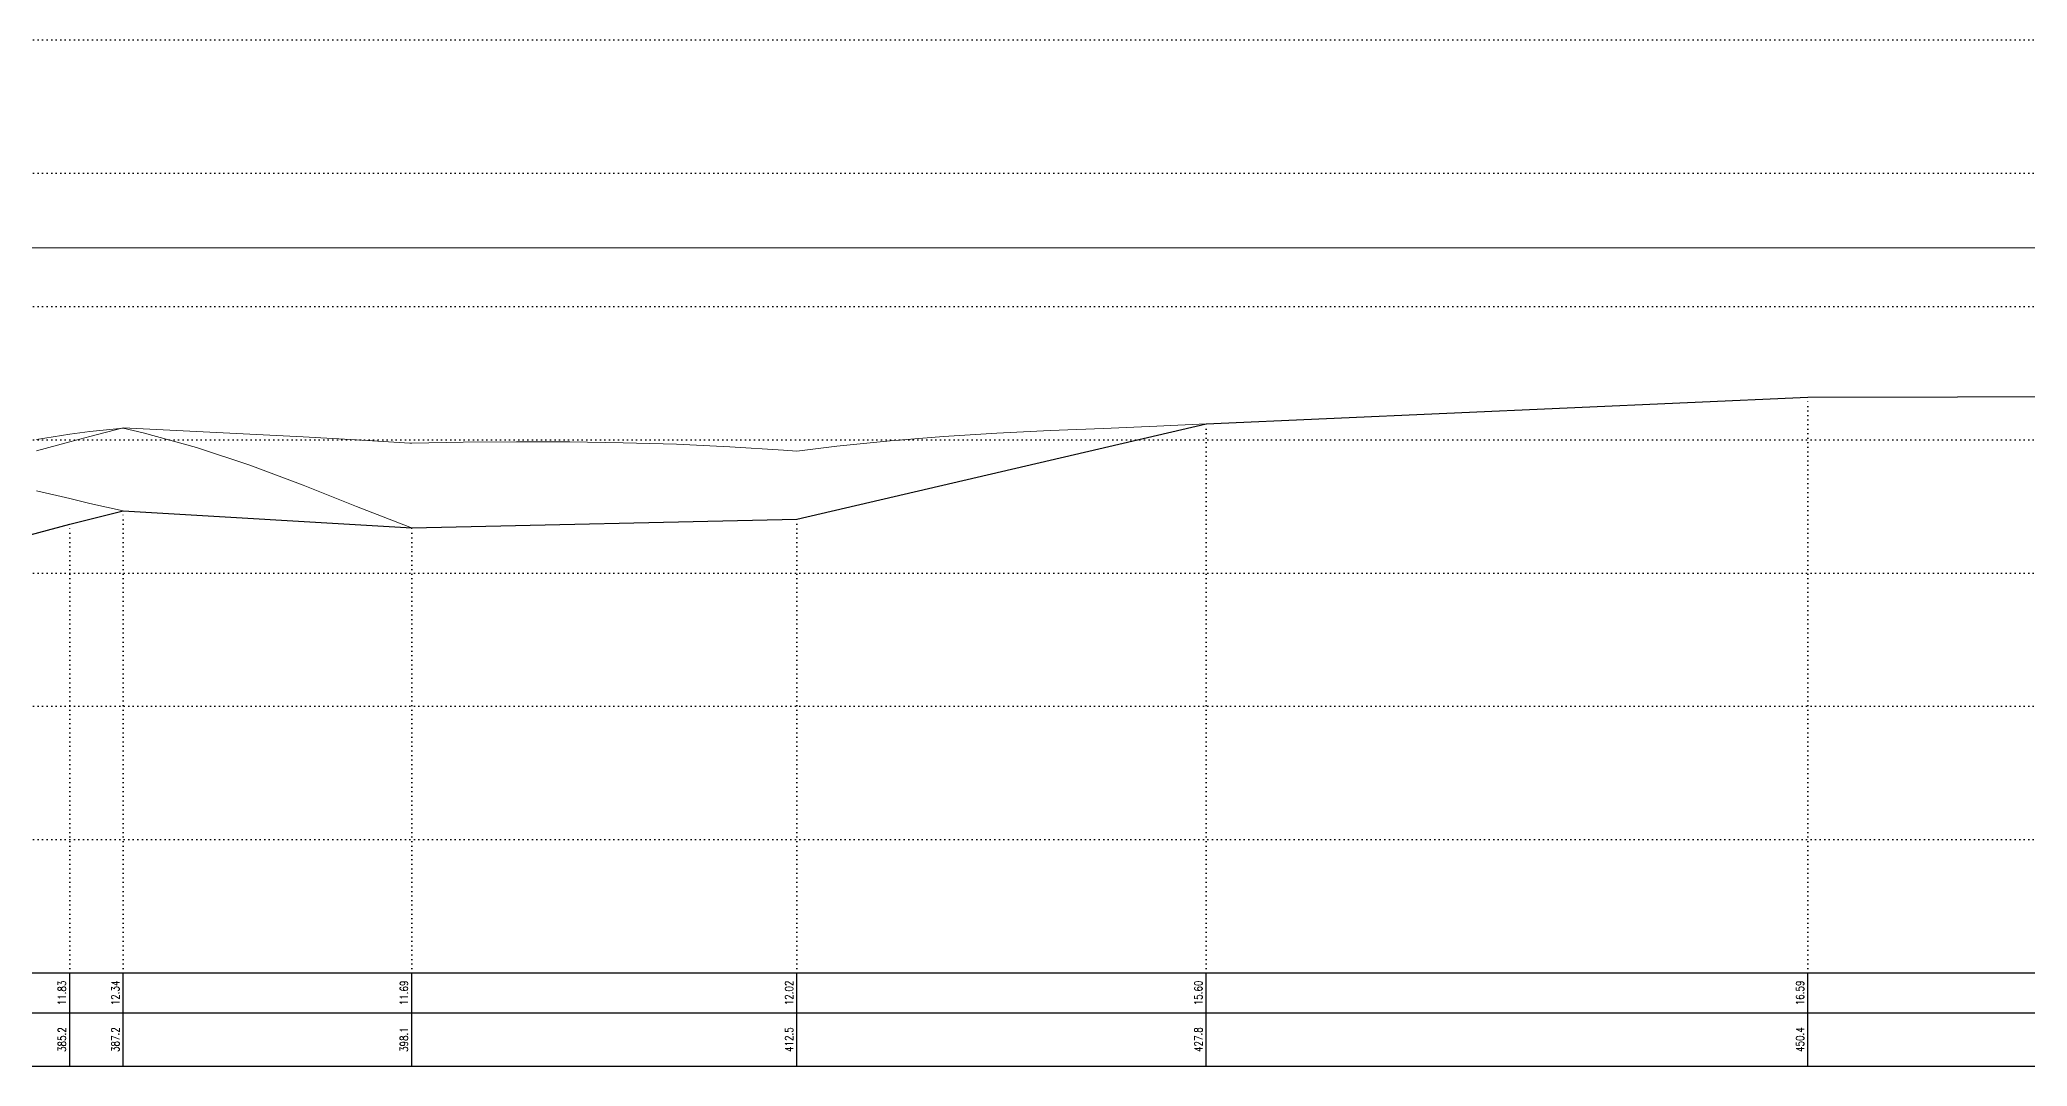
# Model space of a CAD drawing. Extents: x 391414 to 399140, y 3188456 to 3193760.
# Drawn here: x 395337 to 396083, y 3193250 to 3193635 of the extents above; entities that cross this region are included whole.
import ezdxf
from ezdxf.enums import TextEntityAlignment as Align

# ---------------------------------------------------------------- set-up
doc = ezdxf.new("R2010")
doc.units = 0
doc.linetypes.add('X4', pattern=[1.6, 0, -1.6])
for name, color, linetype, lineweight in [('DESIGN_CENTER', 1, 'CONTINUOUS', 0), ('DESIGN_DISTRIBUTED', 3, 'CONTINUOUS', 0), ('DESIGN_LOCAL', 255, 'CONTINUOUS', 0), ('WSE_22_190', 4, 'CONTINUOUS', 0)]:
    doc.layers.add(name, color=color, linetype=linetype, lineweight=lineweight)
for name, color, linetype in [('DMX', 1, 'CONTINUOUS'), ('zdm1', 2, 'CONTINUOUS'), ('ZDMT5', 3, 'CONTINUOUS')]:
    doc.layers.add(name, color=color, linetype=linetype)
doc.styles.add('HZ', font='rs.shx', dxfattribs={"width": 0.8, "bigfont": 'hztxt.shx'})

msp = doc.modelspace()

# ---------------------------------------------------------------- linework, layer by layer
at = {"layer": 'DESIGN_CENTER', "color": 1}
msp.add_lwpolyline([(395336.23, 3193485.36), (395348.7, 3193487.39), (395356.23, 3193488.35), (395368.7, 3193489.62), (395376.23, 3193487.84), (395396.23, 3193482.34), (395416.23, 3193475.75), (395436.23, 3193468.23), (395456.23, 3193460.2), (395476.23, 3193452.45), (395476.91, 3193452.21), (395621.27, 3193455.51), (395774.71, 3193491.31), (396000.28, 3193501.21), (396224.68, 3193501.71), (396396.83, 3193534.51), (396494.15, 3193568.31), (396601.59, 3193568.31), (396641.16, 3193533.71), (396812.67, 3193528.21)], dxfattribs=at)
at = {"layer": 'DESIGN_DISTRIBUTED', "color": 3}
msp.add_lwpolyline([(395336.23, 3193481.14), (395348.7, 3193484.55), (395356.23, 3193486.52), (395368.7, 3193489.78), (395376.23, 3193489.4), (395396.23, 3193488.4), (395416.23, 3193487.39), (395436.23, 3193486.35), (395456.23, 3193485.25), (395476.23, 3193484.06), (395476.91, 3193484.01), (395496.23, 3193484.34), (395516.23, 3193484.51), (395536.23, 3193484.47), (395556.23, 3193484.19), (395576.23, 3193483.61), (395596.23, 3193482.69), (395616.23, 3193481.39), (395621.27, 3193480.99), (395636.23, 3193482.82), (395656.23, 3193484.89), (395676.23, 3193486.54), (395696.23, 3193487.81), (395716.23, 3193488.77), (395736.23, 3193489.55), (395756.23, 3193490.34), (395774.71, 3193491.31), (396000.28, 3193501.21), (396224.68, 3193501.71)], dxfattribs=at)
at = {"layer": 'DESIGN_LOCAL', "color": 5}
msp.add_lwpolyline([(395336.23, 3193466.07), (395348.7, 3193463.23), (395356.23, 3193461.41), (395368.7, 3193458.68), (395476.91, 3193452.21), (395621.27, 3193455.51), (395774.71, 3193491.31), (396000.28, 3193501.21), (396224.68, 3193501.71), (396396.83, 3193534.51), (396494.15, 3193568.31), (396601.59, 3193568.31), (396641.16, 3193533.71), (396812.67, 3193528.21)], dxfattribs=at)
at = {"layer": 'DMX', "linetype": 'Continuous', "flags": 128}
msp.add_lwpolyline([(395328.69, 3193448.27), (395348.7, 3193453.61), (395368.7, 3193458.68), (395476.91, 3193452.21), (395621.27, 3193455.51), (395774.71, 3193491.31), (396000.28, 3193501.21), (396224.68, 3193501.71), (396396.83, 3193534.51), (396494.15, 3193568.31), (396601.59, 3193568.31), (396641.16, 3193533.71), (396812.67, 3193528.21)], dxfattribs=at)
at = {"layer": 'WSE_22_190', "color": 4}
msp.add_line((391496.23, 3193557.21), (396812.67, 3193557.21), dxfattribs=at)
at = {"layer": 'zdm1', "linetype": 'X4'}
for p, q in [((391481.23, 3193635.31), (396827.67, 3193635.31)), ((391481.23, 3193585.31), (396827.67, 3193585.31)), ((391481.23, 3193535.31), (396827.67, 3193535.31)), ((391481.23, 3193485.31), (396827.67, 3193485.31)), ((391481.23, 3193435.31), (396827.67, 3193435.31)), ((391481.23, 3193385.31), (396827.67, 3193385.31)), ((391481.23, 3193335.31), (396827.67, 3193335.31)), ((391481.23, 3193285.31), (396827.67, 3193285.31))]:
    msp.add_line(p, q, dxfattribs=at)
at = {"layer": 'zdm1', "linetype": 'Continuous'}
for p, q in [((391496.23, 3193285.31), (396817.67, 3193285.31)), ((391451.23, 3193270.31), (396817.67, 3193270.31)), ((391451.23, 3193250.31), (396817.67, 3193250.31))]:
    msp.add_line(p, q, dxfattribs=at)
at = {"layer": 'ZDMT5', "linetype": 'X4'}
for p, q in [((396000.28, 3193285.31), (396000.28, 3193501.21)), ((395774.71, 3193285.31), (395774.71, 3193491.31)), ((395368.7, 3193285.31), (395368.7, 3193458.68)), ((395348.7, 3193285.31), (395348.7, 3193453.61)), ((395476.91, 3193285.31), (395476.91, 3193452.21)), ((395621.27, 3193285.31), (395621.27, 3193455.51))]:
    msp.add_line(p, q, dxfattribs=at)
at = {"layer": 'ZDMT5', "linetype": 'Continuous'}
for p, q in [((395348.7, 3193250.31), (395348.7, 3193285.31)), ((395368.7, 3193250.31), (395368.7, 3193285.31)), ((395476.91, 3193250.31), (395476.91, 3193285.31)), ((395621.27, 3193250.31), (395621.27, 3193285.31)), ((395774.71, 3193250.31), (395774.71, 3193285.31)), ((396000.28, 3193250.31), (396000.28, 3193285.31))]:
    msp.add_line(p, q, dxfattribs=at)

# ---------------------------------------------------------------- texts
at = {"layer": 'ZDMT5', "linetype": 'Continuous', "style": 'HZ', "width": 0.8}
for s, p in [('11.83', (395348.2, 3193277.81)), ('12.34', (395368.2, 3193277.81)), ('11.69', (395476.41, 3193277.81)), ('12.02', (395620.77, 3193277.81)), ('15.60', (395774.21, 3193277.81)), ('16.59', (395999.78, 3193277.81)), ('385.2', (395348.2, 3193260.31)), ('387.2', (395368.2, 3193260.31)), ('398.1', (395476.41, 3193260.31)), ('412.5', (395620.77, 3193260.31)), ('427.8', (395774.21, 3193260.31)), ('450.4', (395999.78, 3193260.31))]:
    msp.add_text(s, height=3, rotation=90, dxfattribs=at).set_placement(p, align=Align.BOTTOM_CENTER)

doc.saveas('drawing.dxf')
